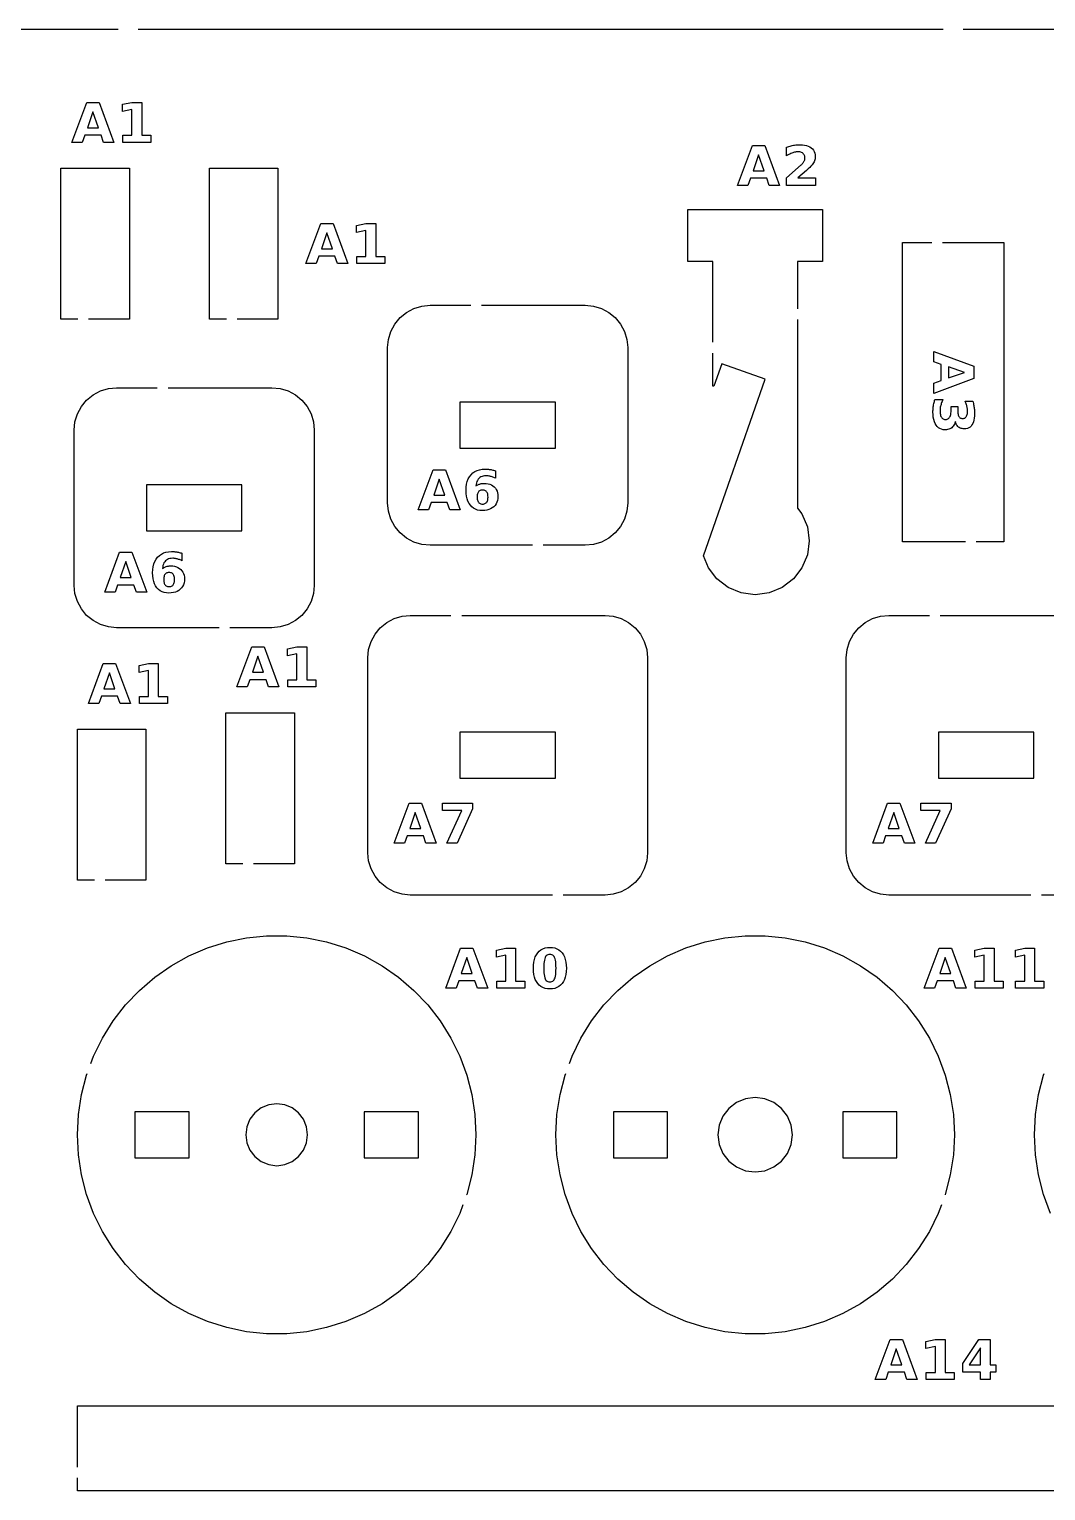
# Model space of a CAD drawing. Header units: millimetres. Extents: x 0 to 300, y 5 to 296.
# Drawn here: x 169 to 230.6, y 61.4 to 150 of the extents above; entities that cross this region are included whole.
import ezdxf

# ---------------------------------------------------------------- set-up
doc = ezdxf.new("R2010")
doc.units = ezdxf.units.MM
doc.layers.add('CUT', color=1, linetype='CONTINUOUS')
doc.layers.add('ENGRAVE', color=5, linetype='CONTINUOUS')

msp = doc.modelspace()

# ---------------------------------------------------------------- linework, layer by layer
at = {"layer": 'CUT', "color": 1}
for points in [[(125.6, 150), (174.4, 150)], [(175.6, 150), (224.4, 150)], [(225.6, 150), (274.4, 150)], [(171.95, 132.425), (170.925, 132.425), (170.925, 141.575), (175.075, 141.575), (175.075, 132.425), (172.6, 132.425)], [(180.95, 132.425), (179.925, 132.425), (179.925, 141.575), (184.075, 141.575), (184.075, 132.425), (181.6, 132.425)], [(210.425, 131.0269), (210.425, 135.925), (208.925, 135.925), (208.925, 139.075), (217.075, 139.075), (217.075, 135.925), (215.575, 135.925), (215.575, 133.05)], [(225.75, 118.925), (221.925, 118.925), (221.925, 137.075), (223.7, 137.075)], [(224.35, 137.075), (228.075, 137.075), (228.075, 118.925), (226.4, 118.925)], [(199.509, 118.725), (193.2963, 118.725), (192.7976, 118.7741), (192.3145, 118.9207), (191.8692, 119.1587), (191.4789, 119.4789), (191.1587, 119.8692), (190.9207, 120.3145), (190.7741, 120.7976), (190.725, 121.2963), (190.725, 130.7037), (190.7741, 131.2024), (190.9207, 131.6855), (191.1587, 132.1308), (191.4789, 132.5211), (191.8692, 132.8413), (192.3145, 133.0793), (192.7976, 133.2259), (193.2963, 133.275), (195.7633, 133.275)], [(196.4133, 133.275), (202.7037, 133.275), (203.2024, 133.2259), (203.6855, 133.0793), (204.1308, 132.8413), (204.5211, 132.5211), (204.8413, 132.1308), (205.0793, 131.6855), (205.2259, 131.2024), (205.275, 130.7037), (205.275, 121.2963), (205.2259, 120.7976), (205.0793, 120.3145), (204.8413, 119.8692), (204.5211, 119.4789), (204.1308, 119.1587), (203.6855, 118.9207), (203.2024, 118.7741), (202.7037, 118.725), (200.159, 118.725)], [(215.575, 132.4), (215.575, 120.979), (215.8368, 120.6378), (216.164, 119.8478), (216.2756, 119), (216.164, 118.1522), (215.8368, 117.3622), (215.3162, 116.6838), (214.6378, 116.1632), (213.8478, 115.836), (213, 115.7244), (212.1522, 115.836), (211.3622, 116.1632), (210.6838, 116.6838), (210.1632, 117.3622), (209.8605, 118.093), (213.6079, 128.7997), (210.9745, 129.7214), (210.4996, 128.3645), (210.425, 128.3772), (210.425, 130.3769)], [(180.509, 113.725), (174.2963, 113.725), (173.7976, 113.7741), (173.3145, 113.9207), (172.8692, 114.1587), (172.4789, 114.4789), (172.1587, 114.8692), (171.9207, 115.3145), (171.7741, 115.7976), (171.725, 116.2963), (171.725, 125.7037), (171.7741, 126.2024), (171.9207, 126.6855), (172.1587, 127.1308), (172.4789, 127.5211), (172.8692, 127.8413), (173.3145, 128.0793), (173.7976, 128.2259), (174.2963, 128.275), (176.7633, 128.275)], [(177.4133, 128.275), (183.7037, 128.275), (184.2024, 128.2259), (184.6855, 128.0793), (185.1308, 127.8413), (185.5211, 127.5211), (185.8413, 127.1308), (186.0793, 126.6855), (186.2259, 126.2024), (186.275, 125.7037), (186.275, 116.2963), (186.2259, 115.7976), (186.0793, 115.3145), (185.8413, 114.8692), (185.5211, 114.4789), (185.1308, 114.1587), (184.6855, 113.9207), (184.2024, 113.7741), (183.7037, 113.725), (181.159, 113.725)], [(200.709, 97.525), (192.0963, 97.525), (191.5976, 97.5741), (191.1145, 97.7207), (190.6692, 97.9587), (190.2789, 98.2789), (189.9587, 98.6692), (189.7207, 99.1145), (189.5741, 99.5976), (189.525, 100.0963), (189.525, 111.9037), (189.5741, 112.4024), (189.7207, 112.8855), (189.9587, 113.3308), (190.2789, 113.7211), (190.6692, 114.0413), (191.1145, 114.2793), (191.5976, 114.4259), (192.0963, 114.475), (194.5633, 114.475)], [(195.2133, 114.475), (203.9037, 114.475), (204.4024, 114.4259), (204.8855, 114.2793), (205.3308, 114.0413), (205.7211, 113.7211), (206.0413, 113.3308), (206.2793, 112.8855), (206.4259, 112.4024), (206.475, 111.9037), (206.475, 100.0963), (206.4259, 99.5976), (206.2793, 99.1145), (206.0413, 98.6692), (205.7211, 98.2789), (205.3308, 97.9587), (204.8855, 97.7207), (204.4024, 97.5741), (203.9037, 97.525), (201.359, 97.525)], [(229.709, 97.525), (221.0963, 97.525), (220.5976, 97.5741), (220.1145, 97.7207), (219.6692, 97.9587), (219.2789, 98.2789), (218.9587, 98.6692), (218.7207, 99.1145), (218.5741, 99.5976), (218.525, 100.0963), (218.525, 111.9037), (218.5741, 112.4024), (218.7207, 112.8855), (218.9587, 113.3308), (219.2789, 113.7211), (219.6692, 114.0413), (220.1145, 114.2793), (220.5976, 114.4259), (221.0963, 114.475), (223.5633, 114.475)], [(224.2133, 114.475), (232.9037, 114.475), (233.4024, 114.4259), (233.8855, 114.2793), (234.3308, 114.0413), (234.7211, 113.7211), (235.0413, 113.3308), (235.2793, 112.8855), (235.4259, 112.4024), (235.475, 111.9037), (235.475, 100.0963), (235.4259, 99.5976), (235.2793, 99.1145), (235.0413, 98.6692), (234.7211, 98.2789), (234.3308, 97.9587), (233.8855, 97.7207), (233.4024, 97.5741), (232.9037, 97.525), (230.359, 97.525)], [(181.95, 99.425), (180.925, 99.425), (180.925, 108.575), (185.075, 108.575), (185.075, 99.425), (182.6, 99.425)], [(172.95, 98.425), (171.925, 98.425), (171.925, 107.575), (176.075, 107.575), (176.075, 98.425), (173.6, 98.425)], [(172.7426, 87.3274), (172.9035, 87.7619), (173.4422, 88.8601), (174.0892, 89.8981), (174.8379, 90.8654), (175.6807, 91.7519), (176.6088, 92.5487), (177.6127, 93.2475), (178.6822, 93.8411), (179.8063, 94.3234), (180.9733, 94.6896), (182.1715, 94.9359), (183.3884, 95.0596), (184.6116, 95.0596), (185.8285, 94.9359), (187.0267, 94.6896), (188.1937, 94.3234), (189.3178, 93.8411), (190.3873, 93.2475), (191.3912, 92.5487), (192.3193, 91.7519), (193.1621, 90.8654), (193.9108, 89.8981), (194.5578, 88.8601), (195.0965, 87.7619), (195.5213, 86.6148), (195.8279, 85.4307), (196.0131, 84.2216), (196.0751, 83), (196.0131, 81.7784), (195.8279, 80.5693), (195.5213, 79.3852), (195.5114, 79.3583)], [(201.7426, 87.3274), (201.9035, 87.7619), (202.4422, 88.8601), (203.0892, 89.8981), (203.8379, 90.8654), (204.6807, 91.7519), (205.6088, 92.5487), (206.6127, 93.2475), (207.6822, 93.8411), (208.8063, 94.3234), (209.9733, 94.6896), (211.1715, 94.9359), (212.3884, 95.0596), (213.6116, 95.0596), (214.8285, 94.9359), (216.0267, 94.6896), (217.1937, 94.3234), (218.3178, 93.8411), (219.3873, 93.2475), (220.3912, 92.5487), (221.3193, 91.7519), (222.1621, 90.8654), (222.9108, 89.8981), (223.5578, 88.8601), (224.0965, 87.7619), (224.5213, 86.6148), (224.8279, 85.4307), (225.0131, 84.2216), (225.0751, 83), (225.0131, 81.7784), (224.8279, 80.5693), (224.5213, 79.3852), (224.5114, 79.3583)], [(195.2856, 78.7488), (195.0965, 78.2381), (194.5578, 77.1399), (193.9108, 76.1019), (193.1621, 75.1346), (192.3193, 74.2481), (191.3912, 73.4513), (190.3873, 72.7525), (189.3178, 72.1589), (188.1937, 71.6766), (187.0267, 71.3104), (185.8285, 71.0641), (184.6116, 70.9404), (183.3884, 70.9404), (182.1715, 71.0641), (180.9733, 71.3104), (179.8063, 71.6766), (178.6822, 72.1589), (177.6127, 72.7525), (176.6088, 73.4513), (175.6807, 74.2481), (174.8379, 75.1346), (174.0892, 76.1019), (173.4422, 77.1399), (172.9035, 78.2381), (172.4787, 79.3852), (172.1721, 80.5693), (171.9869, 81.7784), (171.9249, 83), (171.9869, 84.2216), (172.1721, 85.4307), (172.4787, 86.6148), (172.5168, 86.7178)], [(224.2856, 78.7488), (224.0965, 78.2381), (223.5578, 77.1399), (222.9108, 76.1019), (222.1621, 75.1346), (221.3193, 74.2481), (220.3912, 73.4513), (219.3873, 72.7525), (218.3178, 72.1589), (217.1937, 71.6766), (216.0267, 71.3104), (214.8285, 71.0641), (213.6116, 70.9404), (212.3884, 70.9404), (211.1715, 71.0641), (209.9733, 71.3104), (208.8063, 71.6766), (207.6822, 72.1589), (206.6127, 72.7525), (205.6088, 73.4513), (204.6807, 74.2481), (203.8379, 75.1346), (203.0892, 76.1019), (202.4422, 77.1399), (201.9035, 78.2381), (201.4787, 79.3852), (201.1721, 80.5693), (200.9869, 81.7784), (200.9249, 83), (200.9869, 84.2216), (201.1721, 85.4307), (201.4787, 86.6148), (201.5168, 86.7178)], [(230.9035, 78.2381), (230.4787, 79.3852), (230.1721, 80.5693), (229.9869, 81.7784), (229.9249, 83), (229.9869, 84.2216), (230.1721, 85.4307), (230.4787, 86.6148), (230.5168, 86.7178)], [(171.925, 62.85), (171.925, 66.575), (256.075, 66.575), (256.075, 65.575), (259.075, 65.575), (259.075, 62.425), (256.075, 62.425), (256.075, 61.425), (171.925, 61.425), (171.925, 62.2)]]:
    msp.add_lwpolyline(points, dxfattribs=at)
for points in [[(200.895, 124.605), (200.895, 127.395), (195.105, 127.395), (195.105, 124.605), (200.895, 124.605)], [(181.895, 119.605), (181.895, 122.395), (176.105, 122.395), (176.105, 119.605), (181.895, 119.605)], [(200.895, 104.605), (200.895, 107.395), (195.105, 107.395), (195.105, 104.605), (200.895, 104.605)], [(229.895, 104.605), (229.895, 107.395), (224.105, 107.395), (224.105, 104.605), (229.895, 104.605)], [(215.1771, 82.4166), (215.2539, 83), (215.1771, 83.5834), (214.952, 84.127), (214.5938, 84.5938), (214.127, 84.952), (213.5834, 85.1771), (213, 85.2539), (212.4166, 85.1771), (211.873, 84.952), (211.4062, 84.5938), (211.048, 84.127), (210.8229, 83.5834), (210.7461, 83), (210.8229, 82.4166), (211.048, 81.873), (211.4062, 81.4062), (211.873, 81.048), (212.4166, 80.8229), (213, 80.7461), (213.5834, 80.8229), (214.127, 81.048), (214.5938, 81.4062), (214.952, 81.873), (215.1771, 82.4166)], [(175.405, 81.605), (178.695, 81.605), (178.695, 84.395), (175.405, 84.395), (175.405, 81.605)], [(185.8101, 82.515), (185.8739, 83), (185.8101, 83.485), (185.6229, 83.937), (185.3251, 84.3251), (184.937, 84.6229), (184.485, 84.8101), (184, 84.8739), (183.515, 84.8101), (183.063, 84.6229), (182.6749, 84.3251), (182.3771, 83.937), (182.1899, 83.485), (182.1261, 83), (182.1899, 82.515), (182.3771, 82.063), (182.6749, 81.6749), (183.063, 81.3771), (183.515, 81.1899), (184, 81.1261), (184.485, 81.1899), (184.937, 81.3771), (185.3251, 81.6749), (185.6229, 82.063), (185.8101, 82.515)], [(189.305, 84.395), (189.305, 81.605), (192.595, 81.605), (192.595, 84.395), (189.305, 84.395)], [(204.405, 81.605), (207.695, 81.605), (207.695, 84.395), (204.405, 84.395), (204.405, 81.605)], [(218.305, 84.395), (218.305, 81.605), (221.595, 81.605), (221.595, 84.395), (218.305, 84.395)]]:
    msp.add_lwpolyline(points, close=True, dxfattribs=at)
at = {"layer": 'ENGRAVE', "color": 5}
for points in [[(172.2181, 143.1368), (171.5882, 143.1368), (172.4882, 145.5668), (173.2353, 145.5668), (174.1354, 143.1368), (173.5055, 143.1368), (173.3525, 143.5795), (172.3727, 143.5795), (172.2181, 143.1368)], [(175.229, 143.5698), (175.229, 145.1404), (174.661, 145.0232), (174.661, 145.4496), (175.2257, 145.5668), (175.8214, 145.5668), (175.8214, 143.5698), (176.3748, 143.5698), (176.3748, 143.1368), (174.6756, 143.1368), (174.6756, 143.5698), (175.229, 143.5698)], [(172.8626, 144.9972), (172.5289, 144.0304), (173.1946, 144.0304), (172.8626, 144.9972)], [(212.5654, 140.529), (211.9355, 140.529), (212.8355, 142.959), (213.5826, 142.959), (214.4827, 140.529), (213.8528, 140.529), (213.6998, 140.9717), (212.72, 140.9717), (212.5654, 140.529)], [(216.6619, 140.9896), (216.6619, 140.529), (214.896, 140.529), (214.896, 140.9896), (215.783, 141.7724), (215.8209, 141.8081), (215.8553, 141.8435), (215.8864, 141.8786), (215.9139, 141.9135), (215.9381, 141.9481), (215.9588, 141.9824), (215.9762, 142.0168), (215.9904, 142.0517), (216.0015, 142.087), (216.0094, 142.1227), (216.0142, 142.159), (216.0158, 142.1956), (216.0126, 142.2507), (216.003, 142.3021), (215.9871, 142.3498), (215.9648, 142.3938), (215.9361, 142.4341), (215.901, 142.4707), (215.8607, 142.5025), (215.8161, 142.5286), (215.7673, 142.5488), (215.7144, 142.5633), (215.6572, 142.572), (215.5958, 142.5749), (215.5462, 142.5731), (215.4951, 142.5679), (215.4424, 142.5592), (215.3882, 142.547), (215.3325, 142.5313), (215.2752, 142.5122), (215.2165, 142.4896), (215.1564, 142.4636), (215.0949, 142.4343), (215.0321, 142.4015), (214.968, 142.3654), (214.9025, 142.3258), (214.9025, 142.8597), (214.9729, 142.8821), (215.043, 142.9026), (215.1128, 142.9213), (215.1824, 142.9382), (215.2517, 142.9532), (215.3208, 142.9663), (215.3894, 142.9775), (215.4577, 142.9866), (215.5254, 142.9938), (215.5928, 142.9988), (215.6596, 143.0019), (215.726, 143.0029), (215.866, 142.9976), (215.9952, 142.9816), (216.1136, 142.9549), (216.2212, 142.9176), (216.318, 142.8695), (216.4039, 142.8109), (216.4778, 142.7426), (216.5382, 142.666), (216.5852, 142.581), (216.6188, 142.4875), (216.6389, 142.3856), (216.6456, 142.2754), (216.6428, 142.2099), (216.6342, 142.146), (216.62, 142.0835), (216.6001, 142.0226), (216.5744, 141.9631), (216.5431, 141.9051), (216.5026, 141.8446), (216.4496, 141.7777), (216.384, 141.7043), (216.3058, 141.6244), (216.2151, 141.5381), (216.1118, 141.4453), (215.5926, 140.9896), (216.6619, 140.9896)], [(213.2099, 142.3893), (212.8762, 141.4225), (213.5419, 141.4225), (213.2099, 142.3893)], [(186.3962, 135.8), (185.7663, 135.8), (186.6663, 138.23), (187.4134, 138.23), (188.3135, 135.8), (187.6836, 135.8), (187.5306, 136.2427), (186.5508, 136.2427), (186.3962, 135.8)], [(189.4071, 136.2329), (189.4071, 137.8036), (188.8391, 137.6864), (188.8391, 138.1128), (189.4038, 138.23), (189.9995, 138.23), (189.9995, 136.2329), (190.5529, 136.2329), (190.5529, 135.8), (188.8537, 135.8), (188.8537, 136.2329), (189.4071, 136.2329)], [(187.0407, 137.6604), (186.707, 136.6936), (187.3727, 136.6936), (187.0407, 137.6604)], [(223.825, 129.8451), (223.825, 130.4749), (226.255, 129.5749), (226.255, 128.8278), (223.825, 127.9277), (223.825, 128.5576), (224.2677, 128.7106), (224.2677, 129.6904), (223.825, 129.8451)], [(225.6854, 129.2005), (224.7186, 129.5342), (224.7186, 128.8685), (225.6854, 129.2005)], [(225.1115, 126.1467), (225.0825, 126.0747), (225.0483, 126.0091), (225.009, 125.9501), (224.9644, 125.8977), (224.9147, 125.8519), (224.86, 125.8128), (224.8005, 125.7809), (224.7363, 125.756), (224.6673, 125.7383), (224.5936, 125.7276), (224.5151, 125.7241), (224.3995, 125.7318), (224.2935, 125.7548), (224.1971, 125.7933), (224.1104, 125.8471), (224.0333, 125.9162), (223.9658, 126.0008), (223.9083, 126.1001), (223.8613, 126.2135), (223.8248, 126.341), (223.7987, 126.4826), (223.783, 126.6383), (223.7778, 126.8081), (223.7786, 126.8705), (223.7811, 126.9329), (223.7853, 126.9955), (223.7912, 127.058), (223.7987, 127.1206), (223.8079, 127.1832), (223.8188, 127.2458), (223.8313, 127.3081), (223.8455, 127.3702), (223.8614, 127.4321), (223.879, 127.4937), (223.8982, 127.5551), (224.3816, 127.5551), (224.3535, 127.4966), (224.3278, 127.4382), (224.3045, 127.38), (224.2836, 127.3219), (224.2651, 127.2639), (224.249, 127.206), (224.2353, 127.1484), (224.2241, 127.0911), (224.2154, 127.0341), (224.2092, 126.9774), (224.2055, 126.9211), (224.2042, 126.865), (224.2066, 126.7853), (224.2138, 126.712), (224.2258, 126.6451), (224.2426, 126.5847), (224.2641, 126.5308), (224.2905, 126.4834), (224.3213, 126.4428), (224.3563, 126.4097), (224.3955, 126.3839), (224.4388, 126.3655), (224.4863, 126.3544), (224.5379, 126.3507), (224.591, 126.3545), (224.6396, 126.3658), (224.6838, 126.3847), (224.7234, 126.4111), (224.7586, 126.4451), (224.7894, 126.4866), (224.8155, 126.5355), (224.8368, 126.5916), (224.8534, 126.6549), (224.8653, 126.7253), (224.8724, 126.803), (224.8748, 126.8878), (224.8748, 127.1385), (225.2785, 127.1385), (225.2785, 126.8748), (225.2805, 126.7995), (225.2867, 126.7309), (225.297, 126.6689), (225.3114, 126.6137), (225.3299, 126.5651), (225.3525, 126.5232), (225.3793, 126.4879), (225.4105, 126.459), (225.4459, 126.4366), (225.4856, 126.4205), (225.5296, 126.4109), (225.5779, 126.4077), (225.6228, 126.4108), (225.6642, 126.4202), (225.702, 126.4358), (225.7363, 126.4576), (225.7671, 126.4857), (225.7944, 126.52), (225.8178, 126.56), (225.8369, 126.6052), (225.8518, 126.6555), (225.8624, 126.711), (225.8688, 126.7716), (225.8709, 126.8374), (225.8699, 126.8879), (225.8671, 126.9386), (225.8624, 126.9896), (225.8557, 127.0406), (225.8472, 127.0919), (225.8367, 127.1434), (225.8244, 127.1949), (225.8103, 127.2463), (225.7944, 127.2976), (225.7767, 127.3488), (225.7571, 127.3999), (225.7358, 127.451), (226.1948, 127.451), (226.2114, 127.3892), (226.2266, 127.3276), (226.2404, 127.2662), (226.2527, 127.205), (226.2635, 127.144), (226.2729, 127.0831), (226.2809, 127.0226), (226.2874, 126.9623), (226.2924, 126.9025), (226.2961, 126.843), (226.2982, 126.7838), (226.299, 126.7251), (226.2946, 126.5738), (226.2817, 126.4358), (226.2601, 126.311), (226.2299, 126.1995), (226.191, 126.1013), (226.1435, 126.0162), (226.0873, 125.9444), (226.0224, 125.8856), (225.9488, 125.8399), (225.8665, 125.8072), (225.7754, 125.7876), (225.6756, 125.7811), (225.6067, 125.7842), (225.542, 125.7935), (225.4817, 125.8091), (225.4257, 125.831), (225.3739, 125.859), (225.3265, 125.8934), (225.2834, 125.9338), (225.2448, 125.9802), (225.2107, 126.0325), (225.1811, 126.0908), (225.1559, 126.1551), (225.1352, 126.2254), (225.1115, 126.1467)], [(193.2049, 120.875), (192.5751, 120.875), (193.4751, 123.305), (194.2222, 123.305), (195.1223, 120.875), (194.4924, 120.875), (194.3394, 121.3177), (193.3596, 121.3177), (193.2049, 120.875)], [(197.2016, 122.8157), (197.1516, 122.8369), (197.1025, 122.856), (197.0545, 122.873), (197.0074, 122.8878), (196.9613, 122.9006), (196.9159, 122.9112), (196.8709, 122.92), (196.8262, 122.9268), (196.7819, 122.9317), (196.738, 122.9346), (196.6944, 122.9355), (196.6045, 122.9312), (196.5215, 122.9183), (196.4454, 122.8967), (196.3761, 122.8665), (196.3137, 122.8276), (196.2582, 122.7801), (196.2097, 122.7241), (196.1685, 122.6598), (196.1345, 122.587), (196.1077, 122.5059), (196.0882, 122.4165), (196.0759, 122.3187), (196.1122, 122.3442), (196.1495, 122.3674), (196.1878, 122.3885), (196.2271, 122.4073), (196.2674, 122.4239), (196.3087, 122.4383), (196.3511, 122.4505), (196.3947, 122.4605), (196.4397, 122.4682), (196.4859, 122.4738), (196.5334, 122.4771), (196.5821, 122.4782), (196.7023, 122.4721), (196.8146, 122.454), (196.9188, 122.4237), (197.015, 122.3813), (197.1033, 122.3267), (197.1835, 122.2601), (197.2534, 122.1836), (197.3105, 122.0997), (197.355, 122.0082), (197.3868, 121.9093), (197.4058, 121.8028), (197.4122, 121.6888), (197.4051, 121.5629), (197.3838, 121.4457), (197.3483, 121.337), (197.2986, 121.2371), (197.2347, 121.1457), (197.1566, 121.063), (197.0666, 120.9911), (196.9669, 120.9323), (196.8576, 120.8866), (196.7385, 120.8539), (196.6098, 120.8343), (196.4714, 120.8278), (196.3195, 120.8367), (196.1794, 120.8633), (196.0513, 120.9078), (195.935, 120.9699), (195.8307, 121.0499), (195.7382, 121.1476), (195.6589, 121.2617), (195.594, 121.3906), (195.5435, 121.5344), (195.5074, 121.6931), (195.4858, 121.8666), (195.4786, 122.055), (195.487, 122.2486), (195.5123, 122.4278), (195.5545, 122.5927), (195.6135, 122.7433), (195.6894, 122.8796), (195.7821, 123.0015), (195.8896, 123.1066), (196.0095, 123.1927), (196.142, 123.2596), (196.287, 123.3075), (196.4446, 123.3361), (196.6146, 123.3457), (196.6703, 123.345), (196.7253, 123.3428), (196.7799, 123.3392), (196.8338, 123.3341), (196.8873, 123.3276), (196.9402, 123.3197), (196.9927, 123.3103), (197.0451, 123.2994), (197.0972, 123.2871), (197.1492, 123.2734), (197.201, 123.2582), (197.2527, 123.2415), (197.2527, 122.7923), (197.2016, 122.8157)], [(193.8495, 122.7354), (193.5158, 121.7686), (194.1815, 121.7686), (193.8495, 122.7354)], [(196.3775, 122.0627), (196.3341, 122.0479), (196.2953, 122.0272), (196.261, 122.0005), (196.2313, 121.9679), (196.2062, 121.9294), (196.1857, 121.885), (196.1697, 121.8347), (196.1583, 121.7784), (196.1514, 121.7162), (196.1492, 121.6481), (196.1514, 121.58), (196.1583, 121.5178), (196.1697, 121.4615), (196.1857, 121.4112), (196.2062, 121.3668), (196.2313, 121.3283), (196.261, 121.2957), (196.2953, 121.2691), (196.3341, 121.2483), (196.3775, 121.2335), (196.4254, 121.2246), (196.4779, 121.2217), (196.5309, 121.2246), (196.5793, 121.2335), (196.623, 121.2483), (196.662, 121.2691), (196.6964, 121.2957), (196.7261, 121.3283), (196.7513, 121.3668), (196.7718, 121.4112), (196.7878, 121.4615), (196.7992, 121.5178), (196.8061, 121.58), (196.8083, 121.6481), (196.8061, 121.7162), (196.7992, 121.7784), (196.7878, 121.8347), (196.7718, 121.885), (196.7513, 121.9294), (196.7261, 121.9679), (196.6964, 122.0005), (196.662, 122.0272), (196.623, 122.0479), (196.5793, 122.0627), (196.5309, 122.0716), (196.4779, 122.0745), (196.4254, 122.0716), (196.3775, 122.0627)], [(174.2049, 115.875), (173.5751, 115.875), (174.4751, 118.305), (175.2222, 118.305), (176.1223, 115.875), (175.4924, 115.875), (175.3394, 116.3177), (174.3596, 116.3177), (174.2049, 115.875)], [(178.2016, 117.8157), (178.1516, 117.8369), (178.1025, 117.856), (178.0545, 117.873), (178.0074, 117.8878), (177.9613, 117.9006), (177.9159, 117.9112), (177.8709, 117.92), (177.8262, 117.9268), (177.7819, 117.9317), (177.738, 117.9346), (177.6944, 117.9355), (177.6045, 117.9312), (177.5215, 117.9183), (177.4454, 117.8967), (177.3761, 117.8665), (177.3137, 117.8276), (177.2582, 117.7801), (177.2097, 117.7241), (177.1685, 117.6598), (177.1345, 117.587), (177.1077, 117.5059), (177.0882, 117.4165), (177.0759, 117.3187), (177.1122, 117.3442), (177.1495, 117.3674), (177.1878, 117.3885), (177.2271, 117.4073), (177.2674, 117.4239), (177.3087, 117.4383), (177.3511, 117.4505), (177.3947, 117.4605), (177.4397, 117.4682), (177.4859, 117.4738), (177.5334, 117.4771), (177.5821, 117.4782), (177.7023, 117.4721), (177.8146, 117.454), (177.9188, 117.4237), (178.015, 117.3813), (178.1033, 117.3267), (178.1835, 117.2601), (178.2534, 117.1836), (178.3105, 117.0997), (178.355, 117.0082), (178.3868, 116.9093), (178.4058, 116.8028), (178.4122, 116.6888), (178.4051, 116.5629), (178.3838, 116.4457), (178.3483, 116.337), (178.2986, 116.2371), (178.2347, 116.1457), (178.1566, 116.063), (178.0666, 115.9911), (177.9669, 115.9323), (177.8576, 115.8866), (177.7385, 115.8539), (177.6098, 115.8343), (177.4714, 115.8278), (177.3195, 115.8367), (177.1794, 115.8633), (177.0513, 115.9078), (176.935, 115.9699), (176.8307, 116.0499), (176.7382, 116.1476), (176.6589, 116.2617), (176.594, 116.3906), (176.5435, 116.5344), (176.5074, 116.6931), (176.4858, 116.8666), (176.4786, 117.055), (176.487, 117.2486), (176.5123, 117.4278), (176.5545, 117.5927), (176.6135, 117.7433), (176.6894, 117.8796), (176.7821, 118.0015), (176.8896, 118.1066), (177.0095, 118.1927), (177.142, 118.2596), (177.287, 118.3075), (177.4446, 118.3361), (177.6146, 118.3457), (177.6703, 118.345), (177.7253, 118.3428), (177.7799, 118.3392), (177.8338, 118.3341), (177.8873, 118.3276), (177.9402, 118.3197), (177.9927, 118.3103), (178.0451, 118.2994), (178.0972, 118.2871), (178.1492, 118.2734), (178.201, 118.2582), (178.2527, 118.2415), (178.2527, 117.7923), (178.2016, 117.8157)], [(174.8495, 117.7354), (174.5158, 116.7686), (175.1815, 116.7686), (174.8495, 117.7354)], [(177.3775, 117.0627), (177.3341, 117.0479), (177.2953, 117.0272), (177.261, 117.0005), (177.2313, 116.9679), (177.2062, 116.9294), (177.1857, 116.885), (177.1697, 116.8347), (177.1583, 116.7784), (177.1514, 116.7162), (177.1492, 116.6481), (177.1514, 116.58), (177.1583, 116.5178), (177.1697, 116.4615), (177.1857, 116.4112), (177.2062, 116.3668), (177.2313, 116.3283), (177.261, 116.2957), (177.2953, 116.2691), (177.3341, 116.2483), (177.3775, 116.2335), (177.4254, 116.2246), (177.4779, 116.2217), (177.5309, 116.2246), (177.5793, 116.2335), (177.623, 116.2483), (177.662, 116.2691), (177.6964, 116.2957), (177.7261, 116.3283), (177.7513, 116.3668), (177.7718, 116.4112), (177.7878, 116.4615), (177.7992, 116.5178), (177.8061, 116.58), (177.8083, 116.6481), (177.8061, 116.7162), (177.7992, 116.7784), (177.7878, 116.8347), (177.7718, 116.885), (177.7513, 116.9294), (177.7261, 116.9679), (177.6964, 117.0005), (177.662, 117.0272), (177.623, 117.0479), (177.5793, 117.0627), (177.5309, 117.0716), (177.4779, 117.0745), (177.4254, 117.0716), (177.3775, 117.0627)], [(182.2181, 110.1368), (181.5882, 110.1368), (182.4882, 112.5668), (183.2353, 112.5668), (184.1354, 110.1368), (183.5055, 110.1368), (183.3525, 110.5795), (182.3727, 110.5795), (182.2181, 110.1368)], [(185.229, 110.5698), (185.229, 112.1404), (184.661, 112.0232), (184.661, 112.4496), (185.2257, 112.5668), (185.8214, 112.5668), (185.8214, 110.5698), (186.3748, 110.5698), (186.3748, 110.1368), (184.6756, 110.1368), (184.6756, 110.5698), (185.229, 110.5698)], [(182.8626, 111.9972), (182.5289, 111.0304), (183.1946, 111.0304), (182.8626, 111.9972)], [(173.2181, 109.1368), (172.5882, 109.1368), (173.4882, 111.5668), (174.2353, 111.5668), (175.1354, 109.1368), (174.5055, 109.1368), (174.3525, 109.5795), (173.3727, 109.5795), (173.2181, 109.1368)], [(173.8626, 110.9972), (173.5289, 110.0304), (174.1946, 110.0304), (173.8626, 110.9972)], [(176.229, 109.5698), (176.229, 111.1404), (175.661, 111.0232), (175.661, 111.4496), (176.2257, 111.5668), (176.8214, 111.5668), (176.8214, 109.5698), (177.3748, 109.5698), (177.3748, 109.1368), (175.6756, 109.1368), (175.6756, 109.5698), (176.229, 109.5698)], [(191.7549, 100.675), (191.1251, 100.675), (192.0251, 103.105), (192.7722, 103.105), (193.6723, 100.675), (193.0424, 100.675), (192.8894, 101.1177), (191.9096, 101.1177), (191.7549, 100.675)], [(195.8759, 103.105), (195.8759, 102.7518), (194.9286, 100.675), (194.3183, 100.675), (195.2151, 102.6444), (194.0449, 102.6444), (194.0449, 103.105), (195.8759, 103.105)], [(220.7549, 100.675), (220.1251, 100.675), (221.0251, 103.105), (221.7722, 103.105), (222.6723, 100.675), (222.0424, 100.675), (221.8894, 101.1177), (220.9096, 101.1177), (220.7549, 100.675)], [(224.8759, 103.105), (224.8759, 102.7518), (223.9286, 100.675), (223.3183, 100.675), (224.2151, 102.6444), (223.0449, 102.6444), (223.0449, 103.105), (224.8759, 103.105)], [(192.3995, 102.5354), (192.0658, 101.5686), (192.7315, 101.5686), (192.3995, 102.5354)], [(221.3995, 102.5354), (221.0658, 101.5686), (221.7315, 101.5686), (221.3995, 102.5354)], [(194.2483, 91.8819), (195.1484, 94.3119), (195.8955, 94.3119), (196.7955, 91.8819), (196.1656, 91.8819), (196.0127, 92.3246), (195.0328, 92.3246), (194.8782, 91.8819), (194.2483, 91.8819)], [(197.8892, 93.8854), (197.3211, 93.7683), (197.3211, 94.1947), (197.8859, 94.3119), (198.4816, 94.3119), (198.4816, 92.3148), (199.035, 92.3148), (199.035, 91.8819), (197.3358, 91.8819), (197.3358, 92.3148), (197.8892, 92.3148), (197.8892, 93.8854)], [(201.5287, 92.7225), (201.4925, 92.5596), (201.4419, 92.4119), (201.3768, 92.2796), (201.2972, 92.1626), (201.2044, 92.0624), (201.0994, 91.9804), (200.9823, 91.9167), (200.8531, 91.8711), (200.7117, 91.8438), (200.5583, 91.8347), (200.4043, 91.8438), (200.2626, 91.8711), (200.1331, 91.9167), (200.0158, 91.9804), (199.9106, 92.0624), (199.8177, 92.1626), (199.7382, 92.2796), (199.6731, 92.4119), (199.6224, 92.5596), (199.5863, 92.7225), (199.5645, 92.9008), (199.5573, 93.0944), (199.5645, 93.2885), (199.5863, 93.4672), (199.6224, 93.6305), (199.6731, 93.7784), (199.7382, 93.9108), (199.8177, 94.0279), (199.9106, 94.1281), (200.0158, 94.2101), (200.1331, 94.2738), (200.2626, 94.3194), (200.4043, 94.3467), (200.5583, 94.3558), (200.7117, 94.3467), (200.8531, 94.3194), (200.9823, 94.2738), (201.0994, 94.2101), (201.2044, 94.1281), (201.2972, 94.0279), (201.3768, 93.9108), (201.4419, 93.7784), (201.4925, 93.6305), (201.5287, 93.4672), (201.5504, 93.2885), (201.5576, 93.0944), (201.5504, 92.9008), (201.5287, 92.7225)], [(200.9215, 93.3732), (200.9097, 93.4877), (200.893, 93.5872), (200.8717, 93.6718), (200.8456, 93.7414), (200.8138, 93.7983), (200.7757, 93.8449), (200.731, 93.8812), (200.6799, 93.9071), (200.6223, 93.9226), (200.5583, 93.9278), (200.4942, 93.9226), (200.4366, 93.9071), (200.3854, 93.8812), (200.3406, 93.8449), (200.3022, 93.7983), (200.2702, 93.7414), (200.2438, 93.6718), (200.2223, 93.5872), (200.2055, 93.4877), (200.1935, 93.3732), (200.1863, 93.2437), (200.1839, 93.0993), (200.1863, 92.9533), (200.1935, 92.8224), (200.2055, 92.7067), (200.2223, 92.606), (200.2438, 92.5204), (200.2702, 92.4499), (200.3022, 92.3922), (200.3406, 92.345), (200.3854, 92.3083), (200.4366, 92.2821), (200.4942, 92.2663), (200.5583, 92.2611), (200.6219, 92.2663), (200.6791, 92.2821), (200.73, 92.3083), (200.7746, 92.345), (200.8128, 92.3922), (200.8448, 92.4499), (200.8711, 92.5204), (200.8927, 92.606), (200.9094, 92.7067), (200.9214, 92.8224), (200.9286, 92.9533), (200.931, 93.0993), (200.9286, 93.2437), (200.9215, 93.3732)], [(223.8782, 91.8819), (223.2483, 91.8819), (224.1484, 94.3119), (224.8955, 94.3119), (225.7955, 91.8819), (225.1656, 91.8819), (225.0127, 92.3246), (224.0328, 92.3246), (223.8782, 91.8819)], [(226.8892, 93.8854), (226.3211, 93.7683), (226.3211, 94.1947), (226.8859, 94.3119), (227.4816, 94.3119), (227.4816, 92.3148), (228.035, 92.3148), (228.035, 91.8819), (226.3358, 91.8819), (226.3358, 92.3148), (226.8892, 92.3148), (226.8892, 93.8854)], [(229.3418, 93.8854), (228.7738, 93.7683), (228.7738, 94.1947), (229.3386, 94.3119), (229.9343, 94.3119), (229.9343, 92.3148), (230.4877, 92.3148), (230.4877, 91.8819), (228.7884, 91.8819), (228.7884, 92.3148), (229.3418, 92.3148), (229.3418, 93.8854)], [(195.1891, 92.7754), (195.8548, 92.7754), (195.5227, 93.7422), (195.1891, 92.7754)], [(224.5227, 93.7422), (224.1891, 92.7754), (224.8548, 92.7754), (224.5227, 93.7422)], [(220.9111, 68.1672), (220.2812, 68.1672), (221.1813, 70.5972), (221.9283, 70.5972), (222.8284, 68.1672), (222.1985, 68.1672), (222.0455, 68.6099), (221.0657, 68.6099), (220.9111, 68.1672)], [(221.5556, 70.0276), (221.222, 69.0608), (221.8876, 69.0608), (221.5556, 70.0276)], [(223.922, 70.1708), (223.354, 70.0536), (223.354, 70.48), (223.9188, 70.5972), (224.5145, 70.5972), (224.5145, 68.6001), (225.0679, 68.6001), (225.0679, 68.1672), (223.3686, 68.1672), (223.3686, 68.6001), (223.922, 68.6001), (223.922, 70.1708)], [(227.597, 69.064), (227.597, 68.6099), (227.2503, 68.6099), (227.2503, 68.1672), (226.6579, 68.1672), (226.6579, 68.6099), (225.5804, 68.6099), (225.5804, 69.147), (226.5537, 70.5972), (227.2503, 70.5972), (227.2503, 69.064), (227.597, 69.064)], [(226.6579, 70.0813), (225.971, 69.064), (226.6579, 69.064), (226.6579, 70.0813)]]:
    msp.add_lwpolyline(points, close=True, dxfattribs=at)

doc.saveas('drawing.dxf')
